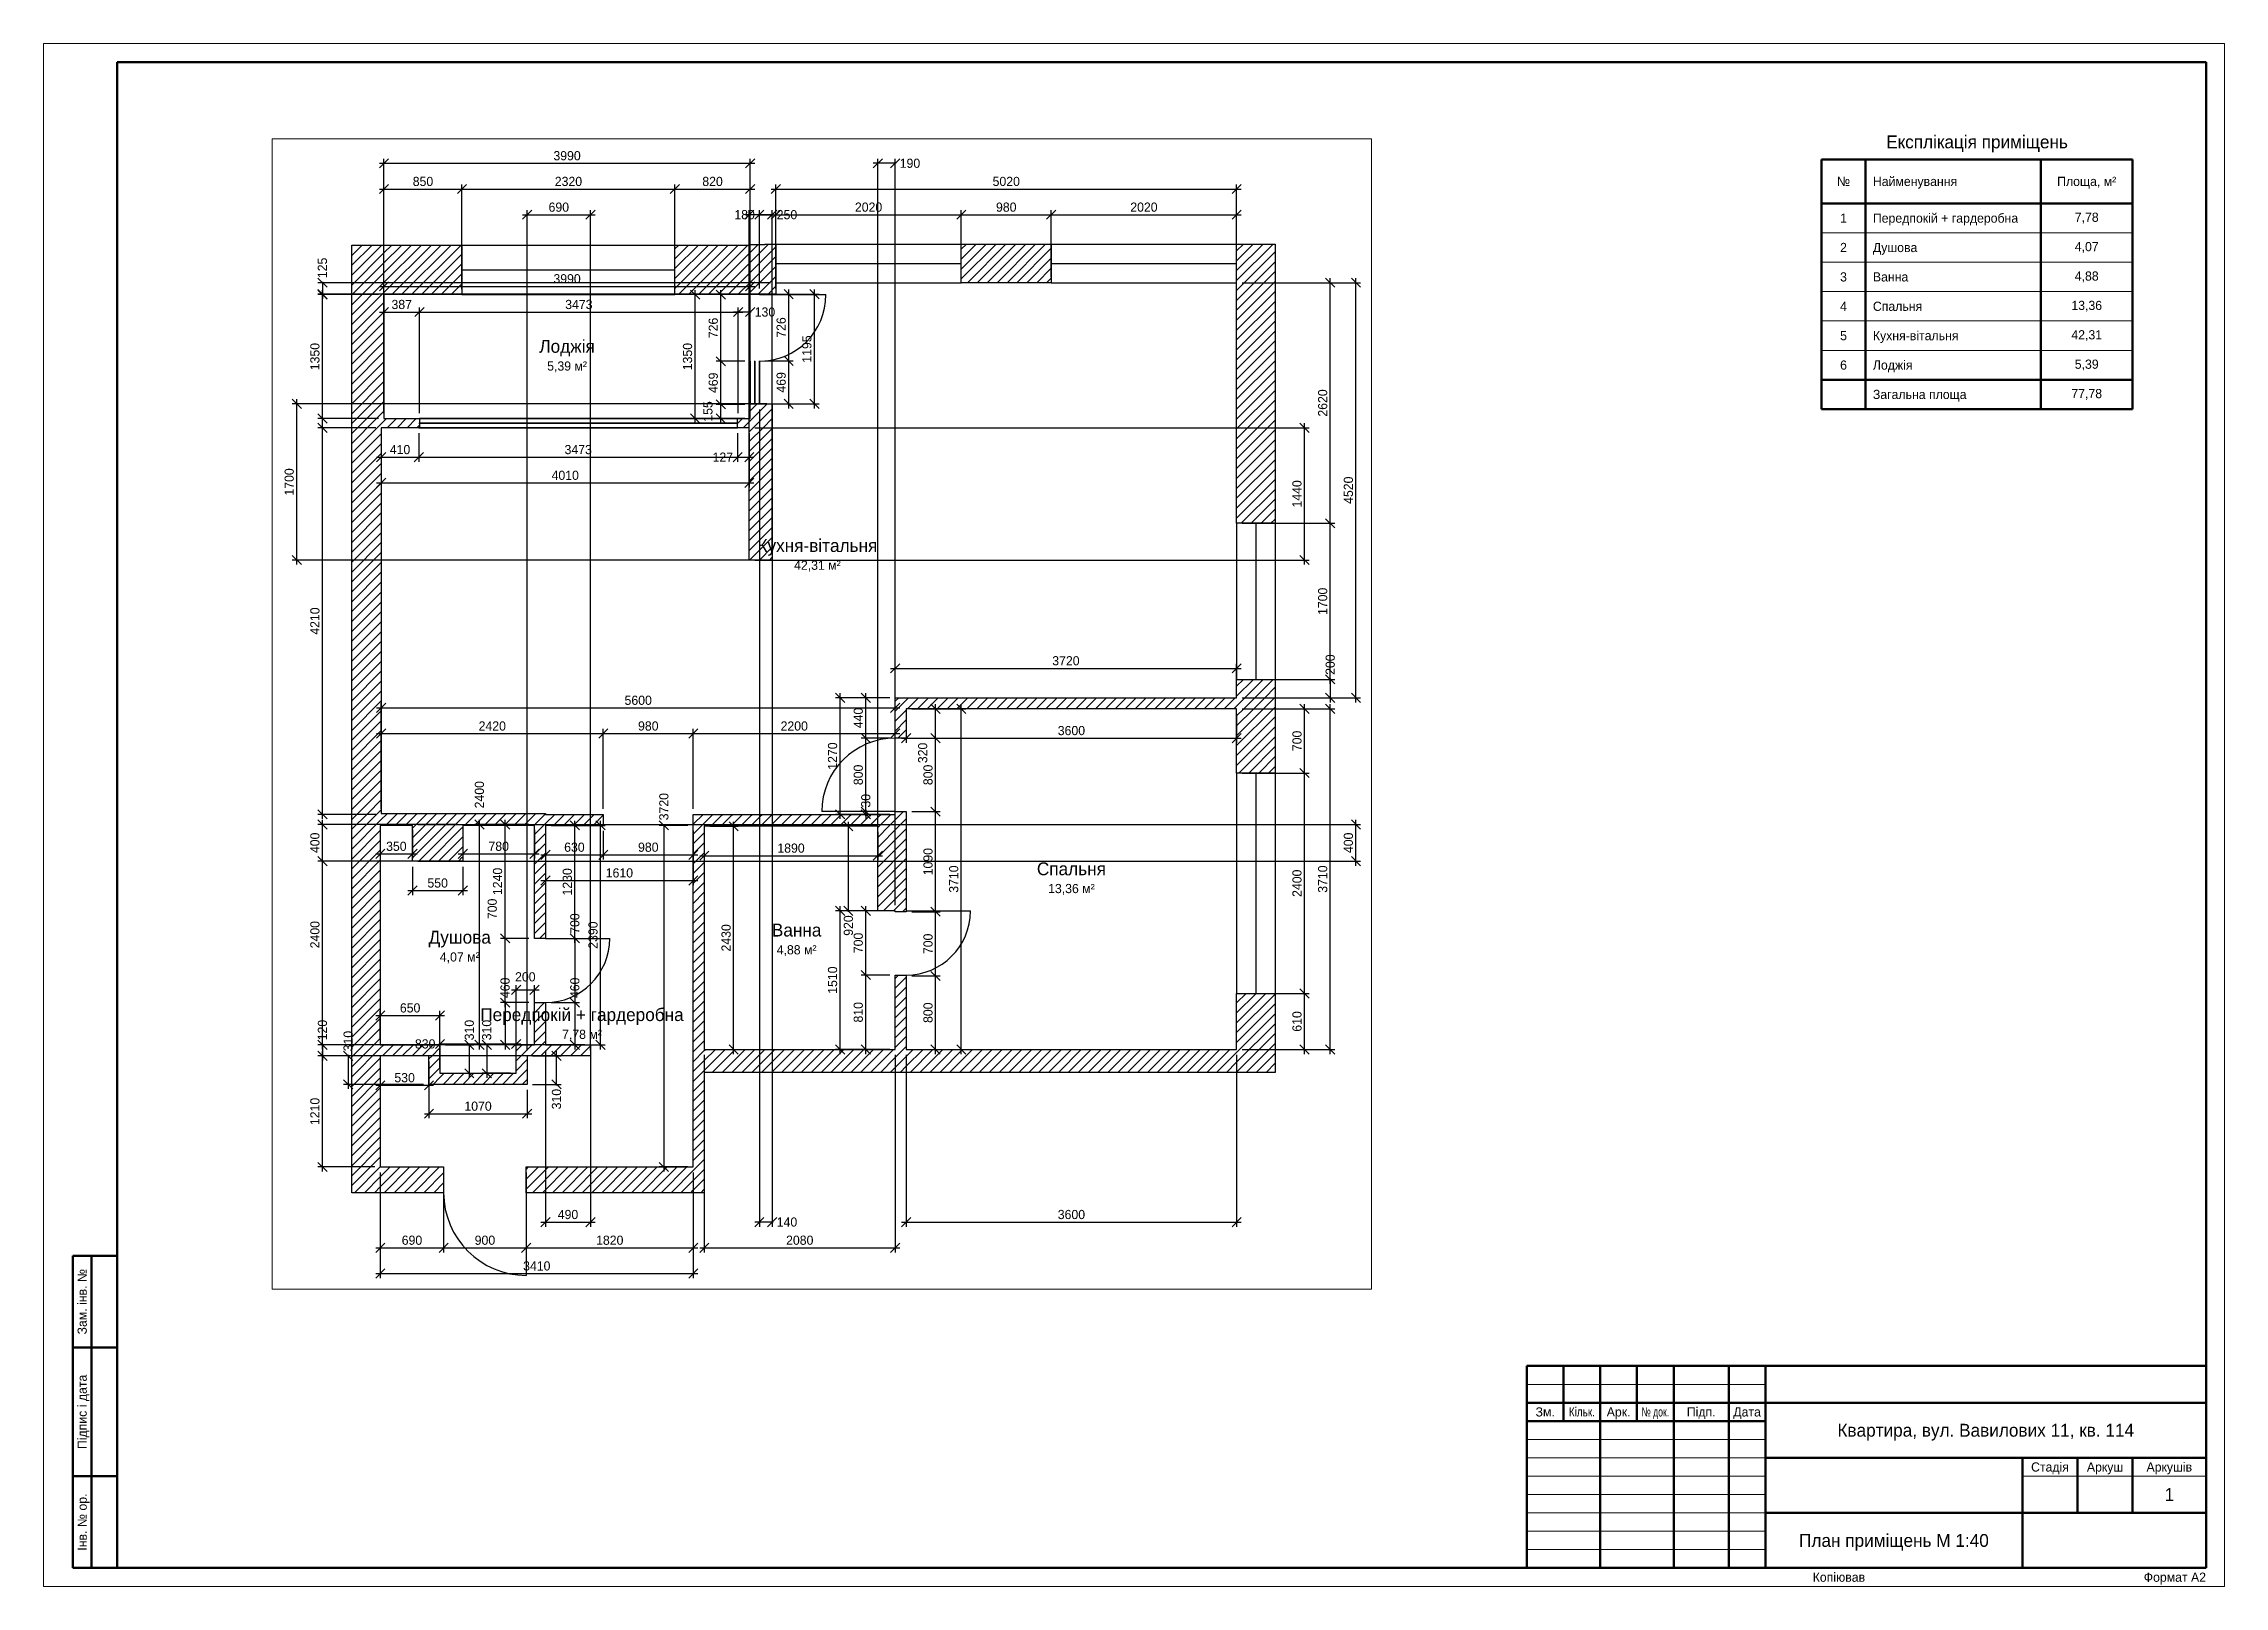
# Paper-space layout '01 План' of a CAD drawing. Header units: millimetres. Extents: x 0 to 594, y 0 to 420.
# The model-space entities are those that its viewports show. They can reach past a viewport. Long polylines and large blocks are cut down to what shows.
import ezdxf
from ezdxf.enums import TextEntityAlignment as Align

# ---------------------------------------------------------------- set-up
doc = ezdxf.new("R2010")
doc.units = ezdxf.units.MM
for name, color, linetype in [('A-DIMS', 2, 'Continuous'), ('A-DOOR', 3, 'Continuous'), ('A-SHEET', 7, 'Continuous'), ('A-TEXT', 7, 'Continuous'), ('A-WALL', 7, 'Continuous'), ('A-WIND', 4, 'Continuous')]:
    doc.layers.add(name, color=color, linetype=linetype)
doc.layers.add('A-VPORT', color=8, linetype='Continuous', plot=False)
doc.styles.add('PLEX_LIGHT', font='IBMPlexSans-Light.ttf')
doc.dimstyles.new('PLAN', dxfattribs={"dimscale": 40, "dimtxt": 2.5, "dimasz": 2.5, "dimexe": 1.25, "dimexo": 1.5, "dimgap": 0.8, "dimtad": 1, "dimdec": 0, "dimtxsty": 'PLEX_LIGHT', "dimtsz": 1.25, "dimcen": 2.5, "dimdle": 1.25, "dimclrd": 2, "dimclre": 2, "dimclrt": 2, "dimazin": 3, "dimtfac": 1, "dimtmove": 0, "dimatfit": 3})

# ---------------------------------------------------------------- blocks, each defined once
blk = doc.blocks.new('STAMP_F3')
at = {"lineweight": 50}
for p, q in [((185, 55), (0, 55)), ((0, 55), (0, 0)), ((10, 40), (10, 55)), ((20, 40), (20, 55)), ((30, 40), (30, 55)), ((40, 40), (40, 55)), ((55, 40), (55, 55)), ((65, 0), (65, 55)), ((185, 0), (185, 55)), ((0, 45), (65, 45)), ((65, 45), (185, 45)), ((0, 40), (65, 40)), ((20, 0), (20, 40)), ((40, 0), (40, 40)), ((55, 0), (55, 40)), ((65, 30), (185, 30)), ((135, 0), (135, 30)), ((150, 15), (150, 30)), ((165, 15), (165, 30)), ((65, 15), (185, 15)), ((0, 0), (185, 0))]:
    blk.add_line(p, q, dxfattribs=at)
at = {"lineweight": 18}
for p, q in [((0, 50), (65, 50)), ((0, 35), (65, 35)), ((0, 30), (65, 30)), ((0, 25), (65, 25)), ((135, 25), (185, 25)), ((0, 20), (65, 20)), ((0, 15), (65, 15)), ((0, 10), (65, 10)), ((0, 5), (65, 5))]:
    blk.add_line(p, q, dxfattribs=at)
at = {"style": 'PLEX_LIGHT'}
for s, p in [('Зм.', (5, 42.5)), ('Арк.', (25, 42.5)), ('Підп.', (47.5, 42.5)), ('Дата', (60, 42.5)), ('Стадія', (142.5, 27.5)), ('Аркуш', (157.5, 27.5)), ('Аркушів', (175, 27.5))]:
    blk.add_text(s, height=2.5, dxfattribs=at).set_placement(p, align=Align.MIDDLE_CENTER)
for s, width, p in [('Кільк.', 0.81045, (15, 42.5)), ('№ док.', 0.701948, (35, 42.5))]:
    blk.add_text(s, height=2.5, dxfattribs=dict(at, width=width)).set_placement(p, align=Align.MIDDLE_CENTER)
for tag, height, p in [('CODE', 5, (125, 50)), ('DATE1', 2.5, (60, 37.5)), ('OBJECT', 3.5, (125, 37.5)), ('DATE2', 2.5, (60, 32.5)), ('OBJECT_2', 3.5, (125, 31.9)), ('DATE3', 2.5, (60, 27.5)), ('BUILDING', 3.5, (100, 22.5)), ('DATE4', 2.5, (60, 22.5)), ('DATE5', 2.5, (60, 17.5)), ('BUILDING_2', 3.5, (100, 16.9)), ('STAGE', 3.5, (142.5, 20)), ('SHEET', 3.5, (157.5, 20)), ('SHEETS', 3.5, (175, 20)), ('DATE6', 2.5, (60, 12.5)), ('DATE7', 2.5, (60, 7.5)), ('IMAGE', 3.5, (100, 7.5)), ('ORG', 2.5, (160, 7.5)), ('DATE8', 2.5, (60, 2.5)), ('IMAGE_2', 3.5, (100, 1.9)), ('ORG_2', 2.5, (160, 3.5))]:
    blk.add_attdef(tag, text='', height=height, dxfattribs=at).set_placement(p, align=Align.MIDDLE_CENTER)
for tag, p in [('ROLE1', (1, 37.5)), ('NAME1', (21, 37.5)), ('ROLE2', (1, 32.5)), ('NAME2', (21, 32.5)), ('ROLE3', (1, 27.5)), ('ROLE4', (1, 22.5)), ('NAME3', (21, 27.5)), ('ROLE5', (1, 17.5)), ('NAME4', (21, 22.5)), ('NAME5', (21, 17.5)), ('ROLE6', (1, 12.5)), ('NAME6', (21, 12.5)), ('ROLE7', (1, 7.5)), ('NAME7', (21, 7.5)), ('ROLE8', (1, 2.5)), ('NAME8', (21, 2.5))]:
    blk.add_attdef(tag, text='', height=2.5, dxfattribs=at).set_placement(p, align=Align.MIDDLE_LEFT)

msp = doc.modelspace()

# ---------------------------------------------------------------- hatches: boundary and pattern name
at = {"layer": 'A-WALL'}
h = msp.add_hatch(dxfattribs=at)
h.set_pattern_fill('ANSI31', scale=24)
h.paths.add_polyline_path([(40, 10040), (40, 9500), (40, 8150), (10, 8150), (-310, 8150), (-310, 10040)])
h = msp.add_hatch(dxfattribs=at)
h.set_pattern_fill('ANSI31', scale=24)
h.paths.add_polyline_path([(40, 9500), (40, 10040), (890, 10040), (890, 9500)])
h = msp.add_hatch(dxfattribs=at)
h.set_pattern_fill('ANSI31', scale=24)
h.paths.add_polyline_path([(4130, 9500), (3210, 9500), (3210, 10040), (4030, 10040), (4030, 9505), (4130, 9505)])
h = msp.add_hatch(dxfattribs=at)
h.set_pattern_fill('ANSI31', scale=24)
h.paths.add_polyline_path([(4310, 9505), (4130, 9505), (4030, 9505), (4030, 10040), (4030, 10045), (4190, 10045), (4310, 10045)])
h = msp.add_hatch(dxfattribs=at)
h.set_pattern_fill('ANSI31', scale=24)
h.paths.add_polyline_path([(4310, 10050), (4310, 10045), (4190, 10045), (4190, 10050)])
h = msp.add_hatch(dxfattribs=at)
h.set_pattern_fill('ANSI31', scale=24)
h.paths.add_polyline_path([(6330, 9630), (6330, 10050), (7310, 10050), (7310, 9630)])
h = msp.add_hatch(dxfattribs=at)
h.set_pattern_fill('ANSI31', scale=24)
h.paths.add_polyline_path([(9330, 10050), (9750, 10050), (9750, 7010), (9330, 7010)])
h = msp.add_hatch(dxfattribs=at)
h.set_pattern_fill('ANSI31', scale=24)
h.paths.add_polyline_path([(-310, 8150), (10, 8150), (10, 8050), (10, 3850), (0, 3850), (-310, 3850), (-310, 8050)])
h = msp.add_hatch(dxfattribs=at)
h.set_pattern_fill('ANSI31', scale=24)
h.paths.add_polyline_path([(420, 8050), (10, 8050), (10, 8150), (40, 8150), (420, 8150)])
h = msp.add_hatch(dxfattribs=at)
h.set_pattern_fill('ANSI31', scale=24)
h.paths.add_polyline_path([(427, 8150), (427, 8050), (420, 8050), (420, 8150)])
h = msp.add_hatch(dxfattribs=at)
h.set_pattern_fill('ANSI31', scale=24)
h.paths.add_polyline_path([(4270, 8150), (4270, 8050), (4020, 8050), (3900, 8050), (3893, 8050), (3893, 8150), (3900, 8150), (4030, 8150)])
h = msp.add_hatch(dxfattribs=at)
h.set_pattern_fill('ANSI31', scale=24)
h.paths.add_polyline_path([(4030, 8305), (4030, 8310), (4270, 8310), (4270, 8150), (4030, 8150)])
h = msp.add_hatch(dxfattribs=at)
h.set_pattern_fill('ANSI31', scale=24)
h.paths.add_polyline_path([(4020, 6610), (4020, 6860), (4020, 8050), (4270, 8050), (4270, 6860), (4270, 6610)])
h = msp.add_hatch(dxfattribs=at)
h.set_pattern_fill('ANSI31', scale=24)
h.paths.add_polyline_path([(9330, 5310), (9750, 5310), (9750, 5110), (9330, 5110)])
h = msp.add_hatch(dxfattribs=at)
h.set_pattern_fill('ANSI31', scale=24)
h.paths.add_polyline_path([(5730, 4990), (5730, 4670), (5610, 4670), (5610, 5110), (5730, 5110)])
h = msp.add_hatch(dxfattribs=at)
h.set_pattern_fill('ANSI31', scale=24)
h.paths.add_polyline_path([(9750, 4990), (9330, 4990), (5730, 4990), (5730, 5110), (9330, 5110), (9750, 5110)])
h = msp.add_hatch(dxfattribs=at)
h.set_pattern_fill('ANSI31', scale=24)
h.paths.add_polyline_path([(9330, 4290), (9330, 4990), (9750, 4990), (9750, 4290)])
h = msp.add_hatch(dxfattribs=at)
h.set_pattern_fill('ANSI31', scale=24)
h.paths.add_polyline_path([(-310, 3850), (0, 3850), (0, 3720), (0, 1330), (-310, 1330), (-310, 3720)])
h = msp.add_hatch(dxfattribs=at)
h.set_pattern_fill('ANSI31', scale=24)
h.paths.add_polyline_path([(890, 3850), (890, 3730), (0, 3730), (0, 3850), (10, 3850), (360, 3850)])
h = msp.add_hatch(dxfattribs=at)
h.set_pattern_fill('ANSI31', scale=24)
h.paths.add_polyline_path([(900, 3850), (900, 3720), (900, 3330), (890, 3330), (890, 3730), (890, 3850)])
h = msp.add_hatch(dxfattribs=at)
h.set_pattern_fill('ANSI31', scale=24)
h.paths.add_polyline_path([(1800, 3840), (1680, 3840), (1680, 3730), (900, 3730), (900, 3850), (1800, 3850)])
h = msp.add_hatch(dxfattribs=at)
h.set_pattern_fill('ANSI31', scale=24)
h.paths.add_polyline_path([(1800, 3840), (1800, 3720), (1800, 2490), (1680, 2490), (1680, 3720), (1680, 3840)])
h = msp.add_hatch(dxfattribs=at)
h.set_pattern_fill('ANSI31', scale=24)
h.paths.add_polyline_path([(2430, 3720), (1800, 3720), (1800, 3840), (2430, 3840)])
h = msp.add_hatch(dxfattribs=at)
h.set_pattern_fill('ANSI31', scale=24)
h.paths.add_polyline_path([(3530, 1030), (3530, -280), (3410, -280), (3410, 0), (3410, 1030), (3410, 3720), (3410, 3830), (3410, 3840), (3530, 3840), (3530, 3710), (3530, 1280)])
h = msp.add_hatch(dxfattribs=at)
h.set_pattern_fill('ANSI31', scale=24)
h.paths.add_polyline_path([(5610, 3840), (5610, 3830), (5420, 3830), (3530, 3830), (3530, 3840)])
h = msp.add_hatch(dxfattribs=at)
h.set_pattern_fill('ANSI31', scale=24)
h.paths.add_polyline_path([(5730, 3710), (5420, 3710), (3530, 3710), (3530, 3830), (5730, 3830), (5730, 3720)])
h = msp.add_hatch(dxfattribs=at)
h.set_pattern_fill('ANSI31', scale=24)
h.paths.add_polyline_path([(5610, 3870), (5730, 3870), (5730, 3830), (5610, 3830), (5610, 3840)])
h = msp.add_hatch(dxfattribs=at)
h.set_pattern_fill('ANSI31', scale=24)
h.paths.add_polyline_path([(10, 3720), (0, 3720), (0, 3730), (10, 3730)])
h = msp.add_hatch(dxfattribs=at)
h.set_pattern_fill('ANSI31', scale=24)
h.paths.add_polyline_path([(10, 3720), (10, 3730), (350, 3730), (350, 3720)])
h = msp.add_hatch(dxfattribs=at)
h.set_pattern_fill('ANSI31', scale=24)
h.paths.add_polyline_path([(350, 3720), (350, 3730), (890, 3730), (890, 3330), (350, 3330)])
h = msp.add_hatch(dxfattribs=at)
h.set_pattern_fill('ANSI31', scale=24)
h.paths.add_polyline_path([(900, 3720), (900, 3730), (1680, 3730), (1680, 3720)])
h = msp.add_hatch(dxfattribs=at)
h.set_pattern_fill('ANSI31', scale=24)
h.paths.add_polyline_path([(5730, 2790), (5610, 2790), (5420, 2790), (5420, 3710), (5730, 3710), (5730, 2910)])
h = msp.add_hatch(dxfattribs=at)
h.set_pattern_fill('ANSI31', scale=24)
h.paths.add_polyline_path([(5730, 2780), (5610, 2780), (5610, 2790), (5730, 2790)])
h = msp.add_hatch(dxfattribs=at)
h.set_pattern_fill('ANSI31', scale=24)
h.paths.add_polyline_path([(5730, 1030), (5610, 1030), (5610, 1280), (5610, 2080), (5610, 2090), (5730, 2090), (5730, 2080), (5730, 1280)])
h = msp.add_hatch(dxfattribs=at)
h.set_pattern_fill('ANSI31', scale=24)
h.paths.add_polyline_path([(1800, 1790), (1800, 1330), (1680, 1330), (1680, 1790)])
h = msp.add_hatch(dxfattribs=at)
h.set_pattern_fill('ANSI31', scale=24)
h.paths.add_polyline_path([(9330, 1280), (9330, 1890), (9750, 1890), (9750, 1030), (9330, 1030)])
h = msp.add_hatch(dxfattribs=at)
h.set_pattern_fill('ANSI31', scale=24)
h.paths.add_polyline_path([(0, 1330), (0, 1210), (0, 0), (0, -280), (-310, -280), (-310, 1210), (-310, 1330)])
h = msp.add_hatch(dxfattribs=at)
h.set_pattern_fill('ANSI31', scale=24)
h.paths.add_polyline_path([(650, 1210), (530, 1210), (0, 1210), (0, 1330), (650, 1330)])
h = msp.add_hatch(dxfattribs=at)
h.set_pattern_fill('ANSI31', scale=24)
h.paths.add_polyline_path([(530, 900), (530, 1210), (650, 1210), (650, 1020), (650, 900)])
h = msp.add_hatch(dxfattribs=at)
h.set_pattern_fill('ANSI31', scale=24)
h.paths.add_polyline_path([(1600, 1330), (1600, 1210), (1600, 1020), (1480, 1020), (1480, 1330)])
h = msp.add_hatch(dxfattribs=at)
h.set_pattern_fill('ANSI31', scale=24)
h.paths.add_polyline_path([(2170, 1330), (2290, 1330), (2290, 1210), (2170, 1210), (1800, 1210), (1680, 1210), (1600, 1210), (1600, 1330), (1680, 1330), (1800, 1330)])
h = msp.add_hatch(dxfattribs=at)
h.set_pattern_fill('ANSI31', scale=24)
h.paths.add_polyline_path([(5610, 1280), (5610, 1030), (3530, 1030), (3530, 1280)])
h = msp.add_hatch(dxfattribs=at)
h.set_pattern_fill('ANSI31', scale=24)
h.paths.add_polyline_path([(9330, 1280), (9330, 1030), (5730, 1030), (5730, 1280)])
h = msp.add_hatch(dxfattribs=at)
h.set_pattern_fill('ANSI31', scale=24)
h.paths.add_polyline_path([(1600, 1020), (1600, 900), (650, 900), (650, 1020), (1480, 1020)])
h = msp.add_hatch(dxfattribs=at)
h.set_pattern_fill('ANSI31', scale=24)
h.paths.add_polyline_path([(690, 0), (690, -280), (0, -280), (0, 0)])
h = msp.add_hatch(dxfattribs=at)
h.set_pattern_fill('ANSI31', scale=24)
h.paths.add_polyline_path([(3410, 0), (3410, -280), (1590, -280), (1590, 0)])

# ---------------------------------------------------------------- linework, layer by layer
at = {"layer": 'A-DOOR'}
for p, q in [((4130, 9500), (4856, 9500)), ((5610, 3870), (4810, 3870)), ((5730, 2790), (6430, 2790)), ((1800, 2490), (2500, 2490)), ((1590, -280), (1590, -1180))]:
    msp.add_line(p, q, dxfattribs=at)
for centre, radius, start, end in [((4130, 9500), 726, -90, 0), ((5610, 3870), 800, 90, 180), ((5730, 2790), 700, -90, 0), ((1800, 2490), 700, -90, 0), ((1590, -280), 900, 180, -90)]:
    msp.add_arc(centre, radius, start, end, dxfattribs=at)
at = {"layer": 'A-WALL'}
for p, q in [((-310, 8150), (-310, 10040)), ((-310, 10040), (890, 10040)), ((890, 10040), (890, 9500)), ((3210, 9500), (3210, 10040)), ((3210, 10040), (4030, 10040)), ((4030, 10040), (4030, 10045)), ((4030, 10045), (4190, 10045)), ((4190, 10045), (4190, 10050)), ((4190, 10050), (4310, 10050)), ((4310, 10050), (4310, 9505)), ((6330, 9630), (6330, 10050)), ((6330, 10050), (7310, 10050)), ((7310, 10050), (7310, 9630)), ((9330, 7010), (9330, 10050)), ((9330, 10050), (9750, 10050)), ((9750, 10050), (9750, 7010)), ((4130, 9505), (4130, 9500)), ((4310, 9505), (4130, 9505)), ((7310, 9630), (6330, 9630)), ((40, 9500), (40, 8150)), ((890, 9500), (40, 9500)), ((4130, 9500), (3210, 9500)), ((-310, 3850), (-310, 8150)), ((40, 8150), (420, 8150)), ((420, 8150), (427, 8150)), ((427, 8150), (427, 8050)), ((3893, 8050), (3893, 8150)), ((3893, 8150), (4030, 8150)), ((4030, 8150), (4030, 8310)), ((4030, 8310), (4270, 8310)), ((4270, 8310), (4270, 8150)), ((4270, 8150), (4270, 6610)), ((10, 8050), (10, 3850)), ((420, 8050), (10, 8050)), ((427, 8050), (420, 8050)), ((4020, 8050), (3893, 8050)), ((4020, 6610), (4020, 8050)), ((9750, 7010), (9330, 7010)), ((4270, 6610), (4020, 6610)), ((9330, 5110), (9330, 5310)), ((9330, 5310), (9750, 5310)), ((9750, 5310), (9750, 5110)), ((5610, 4670), (5610, 5110)), ((5610, 5110), (9330, 5110)), ((5730, 4990), (5730, 4670)), ((9330, 4990), (5730, 4990)), ((9330, 4290), (9330, 4990)), ((9750, 5110), (9750, 4990)), ((9750, 4990), (9750, 4290)), ((5730, 4670), (5610, 4670)), ((9750, 4290), (9330, 4290)), ((-310, 1330), (-310, 3850)), ((10, 3850), (890, 3850)), ((890, 3850), (1800, 3850)), ((1800, 3850), (1800, 3840)), ((1800, 3840), (2430, 3840)), ((2430, 3840), (2430, 3720)), ((3410, 0), (3410, 3840)), ((3410, 3840), (3530, 3840)), ((3530, 3840), (5610, 3840)), ((5610, 3840), (5610, 3870)), ((5610, 3870), (5730, 3870)), ((5730, 3870), (5730, 3830)), ((5730, 3830), (5730, 3720)), ((0, 3720), (0, 1330)), ((350, 3720), (0, 3720)), ((350, 3330), (350, 3720)), ((1680, 3720), (900, 3720)), ((900, 3720), (900, 3330)), ((1680, 2490), (1680, 3720)), ((2430, 3720), (1800, 3720)), ((1800, 3720), (1800, 2490)), ((3530, 3710), (3530, 1280)), ((5420, 3710), (3530, 3710)), ((5420, 2790), (5420, 3710)), ((5730, 3720), (5730, 2790)), ((900, 3330), (350, 3330)), ((5610, 2790), (5420, 2790)), ((5610, 2780), (5610, 2790)), ((5730, 2780), (5610, 2780)), ((5730, 2790), (5730, 2780)), ((1800, 2490), (1680, 2490)), ((5610, 1280), (5610, 2090)), ((5610, 2090), (5730, 2090)), ((5730, 2090), (5730, 1280)), ((1680, 1330), (1680, 1790)), ((1680, 1790), (1800, 1790)), ((1800, 1790), (1800, 1330)), ((9330, 1280), (9330, 1890)), ((9330, 1890), (9750, 1890)), ((9750, 1890), (9750, 1030)), ((-310, -280), (-310, 1330)), ((0, 1330), (650, 1330)), ((0, 1210), (0, 0)), ((530, 1210), (0, 1210)), ((530, 900), (530, 1210)), ((650, 1330), (650, 1020)), ((1480, 1020), (1480, 1330)), ((1480, 1330), (1680, 1330)), ((1600, 1210), (1600, 900)), ((2290, 1210), (1600, 1210)), ((1800, 1330), (2290, 1330)), ((2290, 1330), (2290, 1210)), ((3530, 1280), (5610, 1280)), ((5730, 1280), (9330, 1280)), ((650, 1020), (1480, 1020)), ((3530, 1030), (3530, -280)), ((5610, 1030), (3530, 1030)), ((5730, 1030), (5610, 1030)), ((9750, 1030), (5730, 1030)), ((1600, 900), (530, 900)), ((0, 0), (690, 0)), ((690, 0), (690, -280)), ((1590, -280), (1590, 0)), ((1590, 0), (3410, 0)), ((690, -280), (-310, -280)), ((3530, -280), (1590, -280))]:
    msp.add_line(p, q, dxfattribs=at)
at = {"layer": 'A-WIND'}
for p, q in [((890, 10040), (3210, 10040)), ((4310, 10050), (6330, 10050)), ((7310, 10050), (9330, 10050)), ((890, 9770), (3210, 9770)), ((4310, 9840), (6330, 9840)), ((7310, 9840), (9330, 9840)), ((4310, 9630), (6330, 9630)), ((7310, 9630), (9330, 9630)), ((890, 9500), (3210, 9500)), ((4030, 8310), (4030, 8779)), ((4030, 8774), (4030, 8305)), ((4080, 8310), (4080, 8779)), ((4080, 8774), (4080, 8305)), ((4130, 8310), (4130, 8779)), ((4130, 8774), (4130, 8305)), ((420, 8150), (3893, 8150)), ((420, 8100), (3893, 8100)), ((3900, 8150), (427, 8150)), ((3900, 8100), (427, 8100)), ((420, 8050), (3893, 8050)), ((3900, 8050), (427, 8050)), ((9330, 7010), (9330, 5310)), ((9540, 7010), (9540, 5310)), ((9750, 7010), (9750, 5310)), ((9330, 4290), (9330, 1890)), ((9540, 4290), (9540, 1890)), ((9750, 4290), (9750, 1890))]:
    msp.add_line(p, q, dxfattribs=at)

# ---------------------------------------------------------------- texts
at = {"layer": 'A-TEXT', "style": 'PLEX_LIGHT'}
for s, p in [('Лоджія', (2035, 8937)), ('Кухня-вітальня', (4762.5, 6767.7)), ('Спальня', (7530, 3247)), ('Ванна', (4536.1, 2580)), ('Душова', (865.9, 2502.3)), ('Передпокій + гардеробна', (2197.4, 1659.3))]:
    msp.add_text(s, height=140, dxfattribs=at).set_placement(p, align=Align.MIDDLE_CENTER)
at = {"layer": 'A-TEXT', "char_height": 100, "attachment_point": 5, "style": 'PLEX_LIGHT'}
for s, insert in [('5,39 м²', (2035, 8713)), ('42,31 м²', (4762.5, 6543.7)), ('13,36 м²', (7530, 3023)), ('4,88 м²', (4536.1, 2356)), ('4,07 м²', (865.9, 2278.3)), ('7,78 м²', (2197.4, 1435.3))]:
    msp.add_mtext(s, dxfattribs=dict(at, insert=insert))

# ---------------------------------------------------------------- dimensions: what is measured, and where the dimension line sits
at = {"layer": 'A-DIMS'}
for base, p1, p2 in [((40, 10930), (40, 9500), (4030, 9500)), ((40, 10650), (40, 9500), (890, 9500)), ((890, 10650), (890, 9500), (3210, 9500)), ((3210, 10650), (3210, 9500), (4030, 9500)), ((4310, 10650), (4310, 9630), (9330, 9630)), ((1600, 10370), (1600, 1210), (2290, 1210)), ((4310, 10370), (4310, 9630), (6330, 9630)), ((6330, 10370), (6330, 9630), (7310, 9630)), ((7310, 10370), (7310, 9630), (9330, 9630)), ((40, 9590), (40, 8150), (4030, 8150)), ((40, 9310), (40, 8150), (427, 8150)), ((427, 9310), (427, 8150), (3900, 8150)), ((10, 7730), (10, 8050), (420, 8050)), ((10, 7450), (10, 8050), (4020, 8050)), ((420, 7730), (420, 8050), (3893, 8050)), ((5610, 5430), (5610, 5110), (9330, 5110)), ((10, 5000), (10, 3840), (5610, 3840)), ((5730, 4670), (5730, 4990), (9330, 4990)), ((10, 4720), (10, 3840), (2430, 3840)), ((2430, 4720), (2430, 3840), (3410, 3840)), ((3410, 4720), (3410, 3840), (5610, 3840)), ((0, 3410), (0, 3730), (350, 3730)), ((900, 3410), (900, 3730), (1680, 3730)), ((1800, 3400), (1800, 3720), (2430, 3720)), ((1800, 3120), (1800, 3720), (3410, 3720)), ((2430, 3400), (2430, 3720), (3410, 3720)), ((3530, 3390), (3530, 3710), (5420, 3710)), ((350, 3010), (350, 3330), (900, 3330)), ((0, 1650), (0, 1330), (650, 1330)), ((0, 890), (0, 1210), (530, 1210)), ((1800, -600), (1800, 1330), (2290, 1330)), ((3530, -880), (3530, 1280), (5610, 1280)), ((5730, -600), (5730, 1280), (9330, 1280)), ((530, 580), (530, 900), (1600, 900)), ((0, -880), (0, 0), (690, 0)), ((0, -1160), (0, 0), (3410, 0)), ((690, -880), (690, 0), (1590, 0)), ((1590, -880), (1590, 0), (3410, 0))]:
    msp.add_linear_dim(base=base, p1=p1, p2=p2, dimstyle='PLAN', dxfattribs=at).render()
for base, p1, p2, location in [((5420, 10930), (5420, 2790), (5610, 2790), (5770.9, 10930)), ((4130, 10370), (4130, 9505), (4310, 9505), (3969.1, 10370)), ((4020, 10370), (4020, 6610), (4270, 6610), (4430.9, 10370)), ((3900, 9310), (3900, 8150), (4030, 8150), (4190.9, 9310)), ((4130, -600), (4130, 8310), (4270, 8310), (4430.9, -600)), ((3893, 7730), (3893, 8050), (4020, 8050), (3732.1, 7730)), ((1480, 1930), (1480, 1330), (1680, 1330), (1580, 2070)), ((650, 1340), (650, 1020), (1480, 1020), (489.1, 1340))]:
    msp.add_linear_dim(base=base, p1=p1, p2=p2, location=location, dimstyle='PLAN', override={"dimtmove": 2}, dxfattribs=at).render()
for base, p1, p2, location in [((-630, 9505), (4310, 9505), (4310, 9630), (-630, 9790.9)), ((3710, 8150), (4030, 8150), (4030, 8305), (3570, 8227.5)), ((10350, 5110), (9330, 5110), (9330, 5310), (10350, 5470.9)), ((6050, 4670), (5730, 4670), (5730, 4990), (5910, 4509.1)), ((1080, 1330), (1680, 1330), (1680, 3730), (1080, 4053.9)), ((3090, 0), (3410, 0), (3410, 3720), (3090, 3923.9)), ((5290, 3840), (5610, 3840), (5610, 3870), (5290, 3988)), ((5100, 2790), (5420, 2790), (5420, 3710), (5100, 2629.1)), ((1360, 1790), (1680, 1790), (1680, 2490), (1220, 2810.9)), ((2120, 1790), (1800, 1790), (1800, 2490), (2120, 2650.9)), ((1360, 1330), (1680, 1330), (1680, 1790), (1360, 1950.9)), ((2120, 1330), (1800, 1330), (1800, 1790), (2120, 1950.9)), ((-630, 1210), (2290, 1210), (2290, 1330), (-630, 1490.9)), ((-350, 900), (530, 900), (530, 1210), (-350, 1370.9)), ((970, 1020), (650, 1020), (650, 1330), (970, 1490.9)), ((1160, 1020), (1480, 1020), (1480, 1330), (1160, 1490.9)), ((1920, 900), (1600, 900), (1600, 1210), (1920, 739.1))]:
    msp.add_linear_dim(base=base, p1=p1, p2=p2, angle=90, location=location, dimstyle='PLAN', override={"dimtmove": 2}, dxfattribs=at).render()
for base, p1, p2 in [((-630, 8150), (40, 8150), (40, 9500)), ((3430, 8150), (4030, 8150), (4030, 9500)), ((3710, 8774), (4030, 8774), (4030, 9500)), ((4450, 8779), (4130, 8779), (4130, 9505)), ((4730, 8310), (4130, 8310), (4130, 9505)), ((10350, 7010), (9330, 7010), (9330, 9630)), ((10630, 5110), (9330, 5110), (9330, 9630)), ((3710, 8305), (4030, 8305), (4030, 8774)), ((4450, 8310), (4130, 8310), (4130, 8779)), ((-910, 6610), (4270, 6610), (4270, 8310)), ((-630, 3840), (10, 3840), (10, 8050)), ((10070, 6610), (4020, 6610), (4020, 8050)), ((10350, 5310), (9330, 5310), (9330, 7010)), ((5010, 3840), (5610, 3840), (5610, 5110)), ((5290, 4670), (5610, 4670), (5610, 5110)), ((6330, 1280), (5730, 1280), (5730, 4990)), ((10070, 4290), (9330, 4290), (9330, 4990)), ((10350, 1280), (9330, 1280), (9330, 4990)), ((5290, 3870), (5610, 3870), (5610, 4670)), ((6050, 3870), (5730, 3870), (5730, 4670)), ((10070, 1890), (9330, 1890), (9330, 4290)), ((6050, 2780), (5730, 2780), (5730, 3870)), ((-630, 1330), (0, 1330), (0, 3730)), ((-630, 3330), (900, 3330), (900, 3730)), ((10630, 3330), (350, 3330), (350, 3730)), ((1360, 2490), (1680, 2490), (1680, 3730)), ((2120, 2490), (1800, 2490), (1800, 3720)), ((2400, 1330), (1800, 1330), (1800, 3720)), ((3850, 1280), (3530, 1280), (3530, 3710)), ((5010, 1280), (5610, 1280), (5610, 2790)), ((5290, 2090), (5610, 2090), (5610, 2790)), ((6050, 2080), (5730, 2080), (5730, 2780)), ((5290, 1280), (5610, 1280), (5610, 2090)), ((6050, 1280), (5730, 1280), (5730, 2080)), ((10070, 1280), (9330, 1280), (9330, 1890)), ((-630, 0), (0, 0), (0, 1210))]:
    msp.add_linear_dim(base=base, p1=p1, p2=p2, angle=90, dimstyle='PLAN', dxfattribs=at).render()

psp = doc.layouts.new('01 План')

# ---------------------------------------------------------------- linework, layer by layer
at = {"layer": 'A-SHEET', "lineweight": 18}
for p, q in [((594, 420), (0, 420)), ((0, 420), (0, 0)), ((594, 0), (594, 420)), ((484.26, 368.5), (569, 368.5)), ((484.26, 360.5), (569, 360.5)), ((484.26, 352.5), (569, 352.5)), ((484.26, 344.5), (569, 344.5)), ((484.26, 336.5), (569, 336.5)), ((0, 0), (594, 0))]:
    psp.add_line(p, q, dxfattribs=at)
at = {"layer": 'A-SHEET', "lineweight": 50}
for p, q in [((589, 415), (20, 415)), ((20, 415), (20, 5)), ((589, 5), (589, 415)), ((484.26, 388.5), (569, 388.5)), ((484.26, 388.5), (484.26, 320.5)), ((496.26, 388.5), (496.26, 320.5)), ((544, 388.5), (544, 320.5)), ((569, 388.5), (569, 320.5)), ((484.26, 376.5), (569, 376.5)), ((484.26, 328.5), (569, 328.5)), ((484.26, 320.5), (569, 320.5)), ((20, 90), (8, 90)), ((8, 90), (8, 65)), ((13, 65), (13, 90)), ((20, 65), (20, 90)), ((20, 65), (8, 65)), ((8, 65), (8, 30)), ((8, 65), (20, 65)), ((13, 30), (13, 65)), ((20, 30), (20, 65)), ((20, 30), (8, 30)), ((8, 30), (8, 5)), ((8, 30), (20, 30)), ((13, 5), (13, 30)), ((20, 5), (20, 30)), ((8, 5), (20, 5)), ((20, 5), (589, 5))]:
    psp.add_line(p, q, dxfattribs=at)

# ---------------------------------------------------------------- block references
at = {"layer": 'A-SHEET'}
psp.add_blockref('STAMP_F3', (404, 5), dxfattribs=at).add_auto_attribs({'OBJECT': 'Квартира, вул. Вавилових 11, кв. 114', 'IMAGE': 'План приміщень М 1:40', 'SHEETS': '1'})

# ---------------------------------------------------------------- texts
at = {"layer": 'A-SHEET', "style": 'PLEX_LIGHT'}
for s, p in [('Зам. інв. №', (10.5, 77.5)), ('Підпис і дата', (10.5, 47.5)), ('Інв. № ор.', (10.5, 17.5))]:
    psp.add_text(s, height=2.5, rotation=90, dxfattribs=at).set_placement(p, align=Align.MIDDLE_CENTER)
psp.add_text('Копіював', height=2.5, dxfattribs=at).set_placement((489, 2.5), align=Align.MIDDLE_CENTER)
psp.add_text('Формат A2', height=2.5, dxfattribs=at).set_placement((589, 2.5), align=Align.MIDDLE_RIGHT)
at = {"layer": 'A-TEXT', "style": 'PLEX_LIGHT'}
for s, height, p in [('Експлікація приміщень', 3.5, (526.63, 393.25)), ('№', 2.5, (490.26, 382.5)), ('Площа, м²', 2.5, (556.5, 382.5)), ('1', 2.5, (490.26, 372.5)), ('2', 2.5, (490.26, 364.5)), ('3', 2.5, (490.26, 356.5)), ('4', 2.5, (490.26, 348.5)), ('5', 2.5, (490.26, 340.5)), ('6', 2.5, (490.26, 332.5))]:
    psp.add_text(s, height=height, dxfattribs=at).set_placement(p, align=Align.MIDDLE_CENTER)
for s, p in [('Найменування', (498.26, 382.5)), ('Передпокій + гардеробна', (498.26, 372.5)), ('Душова', (498.26, 364.5)), ('Ванна', (498.26, 356.5)), ('Спальня', (498.26, 348.5)), ('Кухня-вітальня', (498.26, 340.5)), ('Лоджія', (498.26, 332.5)), ('Загальна площа', (498.26, 324.5))]:
    psp.add_text(s, height=2.5, dxfattribs=at).set_placement(p, align=Align.MIDDLE_LEFT)
at = {"layer": 'A-TEXT', "char_height": 2.5, "attachment_point": 5, "style": 'PLEX_LIGHT'}
for s, insert in [('7,78', (556.5, 372.5)), ('4,07', (556.5, 364.5)), ('4,88', (556.5, 356.5)), ('13,36', (556.5, 348.5)), ('42,31', (556.5, 340.5)), ('5,39', (556.5, 332.5)), ('77,78', (556.5, 324.5))]:
    psp.add_mtext(s, dxfattribs=dict(at, insert=insert))

# ---------------------------------------------------------------- viewports
at = {"layer": 'A-VPORT'}
psp.add_viewport(center=(212, 237.5), size=(299.41, 313.158), view_center_point=(4811.84, 4933.16), view_height=12526.327, dxfattribs=at)

doc.saveas('drawing.dxf')
